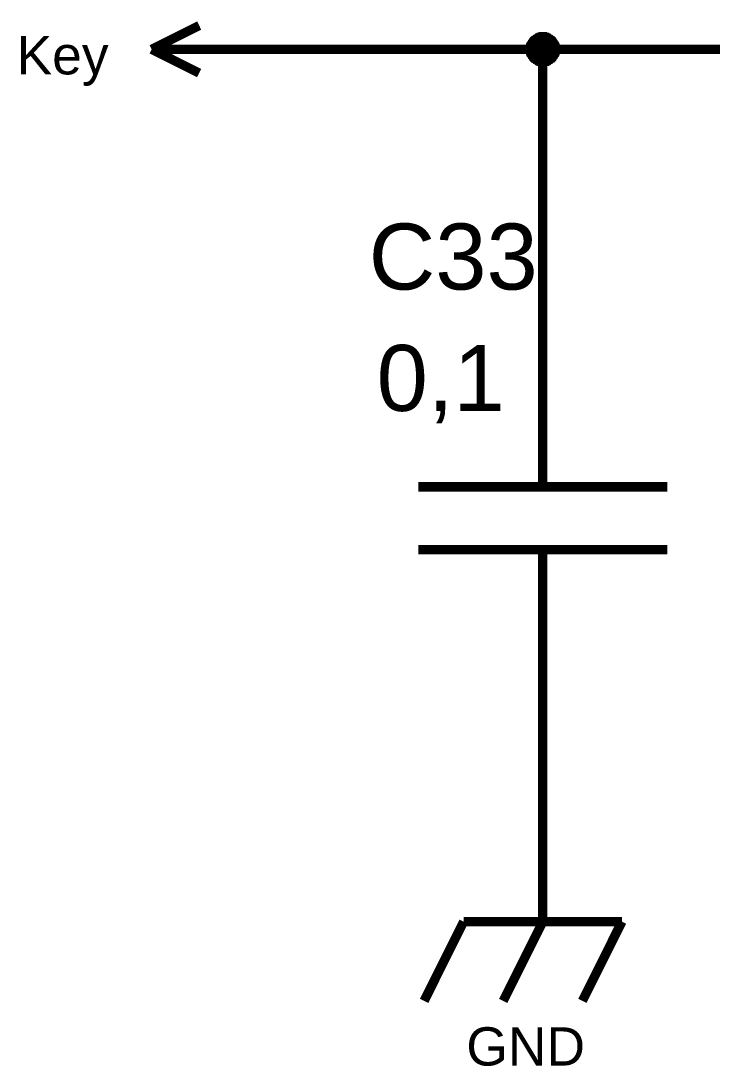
# Model space of a CAD drawing. Header units: millimetres. Extents: x 0 to 594, y 0 to 420.
# Drawn here: x 433.13 to 455.31, y 107.13 to 140.66 of the extents above; entities that cross this region are included whole.
import ezdxf

# ---------------------------------------------------------------- set-up
doc = ezdxf.new("R2010")
doc.units = ezdxf.units.MM
doc.layers.add('Sheet', color=255, linetype='Continuous')
doc.styles.get("Standard").update_dxf_attribs({"font": 'arial.ttf'})

msp = doc.modelspace()

# ---------------------------------------------------------------- linework, layer by layer
at = {"layer": 'Sheet', "color": 0}
for points, const_width in [([(437.33, 139.746), (438.854, 140.508)], 0.3), ([(449.373, 139.746), (449.373, 139.767), (449.373, 139.788), (449.373, 139.831), (449.373, 139.852), (449.395, 139.873), (449.395, 139.894), (449.395, 139.915), (449.416, 139.936), (449.416, 139.958), (449.437, 139.979), (449.458, 140), (449.458, 140.021), (449.479, 140.042), (449.5, 140.064), (449.5, 140.085), (449.522, 140.106), (449.543, 140.127), (449.564, 140.127), (449.585, 140.148), (449.606, 140.169), (449.627, 140.169), (449.649, 140.191), (449.67, 140.212), (449.691, 140.212), (449.712, 140.233), (449.733, 140.233), (449.754, 140.233), (449.776, 140.254), (449.797, 140.254), (449.839, 140.254), (449.86, 140.254), (449.881, 140.254)], 0.0991), ([(449.373, 139.746), (449.373, 139.767), (449.373, 139.788), (449.373, 139.831), (449.373, 139.852), (449.395, 139.873), (449.395, 139.894), (449.395, 139.915), (449.416, 139.936), (449.416, 139.958), (449.437, 139.979), (449.458, 140), (449.458, 140.021), (449.479, 140.042), (449.5, 140.064), (449.5, 140.085), (449.522, 140.106), (449.543, 140.127), (449.564, 140.127), (449.585, 140.148), (449.606, 140.169), (449.627, 140.169), (449.649, 140.191), (449.67, 140.212), (449.691, 140.212), (449.712, 140.233), (449.733, 140.233), (449.754, 140.233), (449.776, 140.254), (449.797, 140.254), (449.839, 140.254), (449.86, 140.254), (449.881, 140.254)], 0.0991), ([(449.373, 139.746), (449.373, 139.767), (449.373, 139.788), (449.373, 139.831), (449.373, 139.852), (449.395, 139.873), (449.395, 139.894), (449.395, 139.915), (449.416, 139.936), (449.416, 139.958), (449.437, 139.979), (449.458, 140), (449.458, 140.021), (449.479, 140.042), (449.5, 140.064), (449.5, 140.085), (449.522, 140.106), (449.543, 140.127), (449.564, 140.127), (449.585, 140.148), (449.606, 140.169), (449.627, 140.169), (449.649, 140.191), (449.67, 140.212), (449.691, 140.212), (449.712, 140.233), (449.733, 140.233), (449.754, 140.233), (449.776, 140.254), (449.797, 140.254), (449.839, 140.254), (449.86, 140.254), (449.881, 140.254)], 0.0991), ([(449.373, 139.746), (449.373, 139.767), (449.373, 139.788), (449.373, 139.831), (449.373, 139.852), (449.395, 139.873), (449.395, 139.894), (449.395, 139.915), (449.416, 139.936), (449.416, 139.958), (449.437, 139.979), (449.458, 140), (449.458, 140.021), (449.479, 140.042), (449.5, 140.064), (449.5, 140.085), (449.522, 140.106), (449.543, 140.127), (449.564, 140.127), (449.585, 140.148), (449.606, 140.169), (449.627, 140.169), (449.649, 140.191), (449.67, 140.212), (449.691, 140.212), (449.712, 140.233), (449.733, 140.233), (449.754, 140.233), (449.776, 140.254), (449.797, 140.254), (449.839, 140.254), (449.86, 140.254), (449.881, 140.254)], 0.0991), ([(449.373, 139.746), (449.373, 139.767), (449.373, 139.788), (449.373, 139.831), (449.373, 139.852), (449.395, 139.873), (449.395, 139.894), (449.395, 139.915), (449.416, 139.936), (449.416, 139.958), (449.437, 139.979), (449.458, 140), (449.458, 140.021), (449.479, 140.042), (449.5, 140.064), (449.5, 140.085), (449.522, 140.106), (449.543, 140.127), (449.564, 140.127), (449.585, 140.148), (449.606, 140.169), (449.627, 140.169), (449.649, 140.191), (449.67, 140.212), (449.691, 140.212), (449.712, 140.233), (449.733, 140.233), (449.754, 140.233), (449.776, 140.254), (449.797, 140.254), (449.839, 140.254), (449.86, 140.254), (449.881, 140.254)], 0.0991), ([(449.373, 139.746), (449.373, 139.767), (449.373, 139.788), (449.373, 139.831), (449.373, 139.852), (449.395, 139.873), (449.395, 139.894), (449.395, 139.915), (449.416, 139.936), (449.416, 139.958), (449.437, 139.979), (449.458, 140), (449.458, 140.021), (449.479, 140.042), (449.5, 140.064), (449.5, 140.085), (449.522, 140.106), (449.543, 140.127), (449.564, 140.127), (449.585, 140.148), (449.606, 140.169), (449.627, 140.169), (449.649, 140.191), (449.67, 140.212), (449.691, 140.212), (449.712, 140.233), (449.733, 140.233), (449.754, 140.233), (449.776, 140.254), (449.797, 140.254), (449.839, 140.254), (449.86, 140.254), (449.881, 140.254)], 0.0991), ([(449.373, 139.746), (449.373, 139.767), (449.373, 139.788), (449.373, 139.831), (449.373, 139.852), (449.395, 139.873), (449.395, 139.894), (449.395, 139.915), (449.416, 139.936), (449.416, 139.958), (449.437, 139.979), (449.458, 140), (449.458, 140.021), (449.479, 140.042), (449.5, 140.064), (449.5, 140.085), (449.522, 140.106), (449.543, 140.127), (449.564, 140.127), (449.585, 140.148), (449.606, 140.169), (449.627, 140.169), (449.649, 140.191), (449.67, 140.212), (449.691, 140.212), (449.712, 140.233), (449.733, 140.233), (449.754, 140.233), (449.776, 140.254), (449.797, 140.254), (449.839, 140.254), (449.86, 140.254), (449.881, 140.254)], 0.0991), ([(449.373, 139.746), (449.373, 139.767), (449.373, 139.788), (449.373, 139.831), (449.373, 139.852), (449.395, 139.873), (449.395, 139.894), (449.395, 139.915), (449.416, 139.936), (449.416, 139.958), (449.437, 139.979), (449.458, 140), (449.458, 140.021), (449.479, 140.042), (449.5, 140.064), (449.5, 140.085), (449.522, 140.106), (449.543, 140.127), (449.564, 140.127), (449.585, 140.148), (449.606, 140.169), (449.627, 140.169), (449.649, 140.191), (449.67, 140.212), (449.691, 140.212), (449.712, 140.233), (449.733, 140.233), (449.754, 140.233), (449.776, 140.254), (449.797, 140.254), (449.839, 140.254), (449.86, 140.254), (449.881, 140.254)], 0.0991), ([(449.881, 140.254), (449.881, 140.254)], 0.0991), ([(449.881, 140.254), (449.903, 140.254), (449.924, 140.254), (449.966, 140.254), (449.987, 140.254), (450.008, 140.233), (450.03, 140.233), (450.051, 140.233), (450.072, 140.212), (450.093, 140.212), (450.114, 140.191), (450.135, 140.169), (450.156, 140.169), (450.178, 140.148), (450.199, 140.127), (450.22, 140.127), (450.241, 140.106), (450.262, 140.085), (450.262, 140.064), (450.283, 140.042), (450.305, 140.021), (450.305, 140), (450.326, 139.979), (450.347, 139.958), (450.347, 139.936), (450.368, 139.915), (450.368, 139.894), (450.368, 139.873), (450.389, 139.852), (450.389, 139.831), (450.389, 139.788), (450.389, 139.767), (450.389, 139.746)], 0.0991), ([(449.881, 140.254), (449.881, 140.254)], 0.0991), ([(449.881, 140.254), (449.903, 140.254), (449.924, 140.254), (449.966, 140.254), (449.987, 140.254), (450.008, 140.233), (450.03, 140.233), (450.051, 140.233), (450.072, 140.212), (450.093, 140.212), (450.114, 140.191), (450.135, 140.169), (450.156, 140.169), (450.178, 140.148), (450.199, 140.127), (450.22, 140.127), (450.241, 140.106), (450.262, 140.085), (450.262, 140.064), (450.283, 140.042), (450.305, 140.021), (450.305, 140), (450.326, 139.979), (450.347, 139.958), (450.347, 139.936), (450.368, 139.915), (450.368, 139.894), (450.368, 139.873), (450.389, 139.852), (450.389, 139.831), (450.389, 139.788), (450.389, 139.767), (450.389, 139.746)], 0.0991), ([(449.881, 140.254), (449.881, 140.254)], 0.0991), ([(449.881, 140.254), (449.903, 140.254), (449.924, 140.254), (449.966, 140.254), (449.987, 140.254), (450.008, 140.233), (450.03, 140.233), (450.051, 140.233), (450.072, 140.212), (450.093, 140.212), (450.114, 140.191), (450.135, 140.169), (450.156, 140.169), (450.178, 140.148), (450.199, 140.127), (450.22, 140.127), (450.241, 140.106), (450.262, 140.085), (450.262, 140.064), (450.283, 140.042), (450.305, 140.021), (450.305, 140), (450.326, 139.979), (450.347, 139.958), (450.347, 139.936), (450.368, 139.915), (450.368, 139.894), (450.368, 139.873), (450.389, 139.852), (450.389, 139.831), (450.389, 139.788), (450.389, 139.767), (450.389, 139.746)], 0.0991), ([(449.881, 140.254), (449.881, 140.254)], 0.0991), ([(449.881, 140.254), (449.903, 140.254), (449.924, 140.254), (449.966, 140.254), (449.987, 140.254), (450.008, 140.233), (450.03, 140.233), (450.051, 140.233), (450.072, 140.212), (450.093, 140.212), (450.114, 140.191), (450.135, 140.169), (450.156, 140.169), (450.178, 140.148), (450.199, 140.127), (450.22, 140.127), (450.241, 140.106), (450.262, 140.085), (450.262, 140.064), (450.283, 140.042), (450.305, 140.021), (450.305, 140), (450.326, 139.979), (450.347, 139.958), (450.347, 139.936), (450.368, 139.915), (450.368, 139.894), (450.368, 139.873), (450.389, 139.852), (450.389, 139.831), (450.389, 139.788), (450.389, 139.767), (450.389, 139.746)], 0.0991), ([(449.881, 140.254), (449.881, 140.254)], 0.0991), ([(449.881, 140.254), (449.903, 140.254), (449.924, 140.254), (449.966, 140.254), (449.987, 140.254), (450.008, 140.233), (450.03, 140.233), (450.051, 140.233), (450.072, 140.212), (450.093, 140.212), (450.114, 140.191), (450.135, 140.169), (450.156, 140.169), (450.178, 140.148), (450.199, 140.127), (450.22, 140.127), (450.241, 140.106), (450.262, 140.085), (450.262, 140.064), (450.283, 140.042), (450.305, 140.021), (450.305, 140), (450.326, 139.979), (450.347, 139.958), (450.347, 139.936), (450.368, 139.915), (450.368, 139.894), (450.368, 139.873), (450.389, 139.852), (450.389, 139.831), (450.389, 139.788), (450.389, 139.767), (450.389, 139.746)], 0.0991), ([(449.881, 140.254), (449.881, 140.254)], 0.0991), ([(449.881, 140.254), (449.903, 140.254), (449.924, 140.254), (449.966, 140.254), (449.987, 140.254), (450.008, 140.233), (450.03, 140.233), (450.051, 140.233), (450.072, 140.212), (450.093, 140.212), (450.114, 140.191), (450.135, 140.169), (450.156, 140.169), (450.178, 140.148), (450.199, 140.127), (450.22, 140.127), (450.241, 140.106), (450.262, 140.085), (450.262, 140.064), (450.283, 140.042), (450.305, 140.021), (450.305, 140), (450.326, 139.979), (450.347, 139.958), (450.347, 139.936), (450.368, 139.915), (450.368, 139.894), (450.368, 139.873), (450.389, 139.852), (450.389, 139.831), (450.389, 139.788), (450.389, 139.767), (450.389, 139.746)], 0.0991), ([(449.881, 140.254), (449.881, 140.254)], 0.0991), ([(449.881, 140.254), (449.903, 140.254), (449.924, 140.254), (449.966, 140.254), (449.987, 140.254), (450.008, 140.233), (450.03, 140.233), (450.051, 140.233), (450.072, 140.212), (450.093, 140.212), (450.114, 140.191), (450.135, 140.169), (450.156, 140.169), (450.178, 140.148), (450.199, 140.127), (450.22, 140.127), (450.241, 140.106), (450.262, 140.085), (450.262, 140.064), (450.283, 140.042), (450.305, 140.021), (450.305, 140), (450.326, 139.979), (450.347, 139.958), (450.347, 139.936), (450.368, 139.915), (450.368, 139.894), (450.368, 139.873), (450.389, 139.852), (450.389, 139.831), (450.389, 139.788), (450.389, 139.767), (450.389, 139.746)], 0.0991), ([(449.881, 140.254), (449.881, 140.254)], 0.0991), ([(449.881, 140.254), (449.903, 140.254), (449.924, 140.254), (449.966, 140.254), (449.987, 140.254), (450.008, 140.233), (450.03, 140.233), (450.051, 140.233), (450.072, 140.212), (450.093, 140.212), (450.114, 140.191), (450.135, 140.169), (450.156, 140.169), (450.178, 140.148), (450.199, 140.127), (450.22, 140.127), (450.241, 140.106), (450.262, 140.085), (450.262, 140.064), (450.283, 140.042), (450.305, 140.021), (450.305, 140), (450.326, 139.979), (450.347, 139.958), (450.347, 139.936), (450.368, 139.915), (450.368, 139.894), (450.368, 139.873), (450.389, 139.852), (450.389, 139.831), (450.389, 139.788), (450.389, 139.767), (450.389, 139.746)], 0.0991), ([(437.33, 139.746), (438.854, 138.984)], 0.3), ([(439.87, 139.746), (437.33, 139.746)], 0.3), ([(463.872, 139.746), (449.881, 139.746), (439.87, 139.746)], 0.3), ([(449.881, 132.21), (449.881, 139.746)], 0.3), ([(449.881, 139.238), (449.86, 139.238), (449.839, 139.238), (449.797, 139.238), (449.776, 139.238), (449.754, 139.259), (449.733, 139.259), (449.712, 139.259), (449.691, 139.28), (449.67, 139.28), (449.649, 139.301), (449.627, 139.323), (449.606, 139.323), (449.585, 139.344), (449.564, 139.365), (449.543, 139.365), (449.522, 139.386), (449.5, 139.407), (449.5, 139.428), (449.479, 139.45), (449.458, 139.471), (449.458, 139.492), (449.437, 139.513), (449.416, 139.534), (449.416, 139.555), (449.395, 139.577), (449.395, 139.598), (449.395, 139.619), (449.373, 139.64), (449.373, 139.661), (449.373, 139.704), (449.373, 139.725), (449.373, 139.746)], 0.0991), ([(449.373, 139.746), (449.373, 139.746)], 0.0991), ([(449.881, 139.238), (449.86, 139.238), (449.839, 139.238), (449.797, 139.238), (449.776, 139.238), (449.754, 139.259), (449.733, 139.259), (449.712, 139.259), (449.691, 139.28), (449.67, 139.28), (449.649, 139.301), (449.627, 139.323), (449.606, 139.323), (449.585, 139.344), (449.564, 139.365), (449.543, 139.365), (449.522, 139.386), (449.5, 139.407), (449.5, 139.428), (449.479, 139.45), (449.458, 139.471), (449.458, 139.492), (449.437, 139.513), (449.416, 139.534), (449.416, 139.555), (449.395, 139.577), (449.395, 139.598), (449.395, 139.619), (449.373, 139.64), (449.373, 139.661), (449.373, 139.704), (449.373, 139.725), (449.373, 139.746)], 0.0991), ([(449.373, 139.746), (449.373, 139.746)], 0.0991), ([(449.881, 139.238), (449.86, 139.238), (449.839, 139.238), (449.797, 139.238), (449.776, 139.238), (449.754, 139.259), (449.733, 139.259), (449.712, 139.259), (449.691, 139.28), (449.67, 139.28), (449.649, 139.301), (449.627, 139.323), (449.606, 139.323), (449.585, 139.344), (449.564, 139.365), (449.543, 139.365), (449.522, 139.386), (449.5, 139.407), (449.5, 139.428), (449.479, 139.45), (449.458, 139.471), (449.458, 139.492), (449.437, 139.513), (449.416, 139.534), (449.416, 139.555), (449.395, 139.577), (449.395, 139.598), (449.395, 139.619), (449.373, 139.64), (449.373, 139.661), (449.373, 139.704), (449.373, 139.725), (449.373, 139.746)], 0.0991), ([(449.373, 139.746), (449.373, 139.746)], 0.0991), ([(449.881, 139.238), (449.86, 139.238), (449.839, 139.238), (449.797, 139.238), (449.776, 139.238), (449.754, 139.259), (449.733, 139.259), (449.712, 139.259), (449.691, 139.28), (449.67, 139.28), (449.649, 139.301), (449.627, 139.323), (449.606, 139.323), (449.585, 139.344), (449.564, 139.365), (449.543, 139.365), (449.522, 139.386), (449.5, 139.407), (449.5, 139.428), (449.479, 139.45), (449.458, 139.471), (449.458, 139.492), (449.437, 139.513), (449.416, 139.534), (449.416, 139.555), (449.395, 139.577), (449.395, 139.598), (449.395, 139.619), (449.373, 139.64), (449.373, 139.661), (449.373, 139.704), (449.373, 139.725), (449.373, 139.746)], 0.0991), ([(449.373, 139.746), (449.373, 139.746)], 0.0991), ([(449.881, 139.238), (449.86, 139.238), (449.839, 139.238), (449.797, 139.238), (449.776, 139.238), (449.754, 139.259), (449.733, 139.259), (449.712, 139.259), (449.691, 139.28), (449.67, 139.28), (449.649, 139.301), (449.627, 139.323), (449.606, 139.323), (449.585, 139.344), (449.564, 139.365), (449.543, 139.365), (449.522, 139.386), (449.5, 139.407), (449.5, 139.428), (449.479, 139.45), (449.458, 139.471), (449.458, 139.492), (449.437, 139.513), (449.416, 139.534), (449.416, 139.555), (449.395, 139.577), (449.395, 139.598), (449.395, 139.619), (449.373, 139.64), (449.373, 139.661), (449.373, 139.704), (449.373, 139.725), (449.373, 139.746)], 0.0991), ([(449.373, 139.746), (449.373, 139.746)], 0.0991), ([(449.881, 139.238), (449.86, 139.238), (449.839, 139.238), (449.797, 139.238), (449.776, 139.238), (449.754, 139.259), (449.733, 139.259), (449.712, 139.259), (449.691, 139.28), (449.67, 139.28), (449.649, 139.301), (449.627, 139.323), (449.606, 139.323), (449.585, 139.344), (449.564, 139.365), (449.543, 139.365), (449.522, 139.386), (449.5, 139.407), (449.5, 139.428), (449.479, 139.45), (449.458, 139.471), (449.458, 139.492), (449.437, 139.513), (449.416, 139.534), (449.416, 139.555), (449.395, 139.577), (449.395, 139.598), (449.395, 139.619), (449.373, 139.64), (449.373, 139.661), (449.373, 139.704), (449.373, 139.725), (449.373, 139.746)], 0.0991), ([(449.373, 139.746), (449.373, 139.746)], 0.0991), ([(449.881, 139.238), (449.86, 139.238), (449.839, 139.238), (449.797, 139.238), (449.776, 139.238), (449.754, 139.259), (449.733, 139.259), (449.712, 139.259), (449.691, 139.28), (449.67, 139.28), (449.649, 139.301), (449.627, 139.323), (449.606, 139.323), (449.585, 139.344), (449.564, 139.365), (449.543, 139.365), (449.522, 139.386), (449.5, 139.407), (449.5, 139.428), (449.479, 139.45), (449.458, 139.471), (449.458, 139.492), (449.437, 139.513), (449.416, 139.534), (449.416, 139.555), (449.395, 139.577), (449.395, 139.598), (449.395, 139.619), (449.373, 139.64), (449.373, 139.661), (449.373, 139.704), (449.373, 139.725), (449.373, 139.746)], 0.0991), ([(449.373, 139.746), (449.373, 139.746)], 0.0991), ([(449.881, 139.238), (449.86, 139.238), (449.839, 139.238), (449.797, 139.238), (449.776, 139.238), (449.754, 139.259), (449.733, 139.259), (449.712, 139.259), (449.691, 139.28), (449.67, 139.28), (449.649, 139.301), (449.627, 139.323), (449.606, 139.323), (449.585, 139.344), (449.564, 139.365), (449.543, 139.365), (449.522, 139.386), (449.5, 139.407), (449.5, 139.428), (449.479, 139.45), (449.458, 139.471), (449.458, 139.492), (449.437, 139.513), (449.416, 139.534), (449.416, 139.555), (449.395, 139.577), (449.395, 139.598), (449.395, 139.619), (449.373, 139.64), (449.373, 139.661), (449.373, 139.704), (449.373, 139.725), (449.373, 139.746)], 0.0991), ([(449.373, 139.746), (449.373, 139.746)], 0.0991), ([(450.389, 139.746), (450.389, 139.725), (450.389, 139.704), (450.389, 139.661), (450.389, 139.64), (450.368, 139.619), (450.368, 139.598), (450.368, 139.577), (450.347, 139.555), (450.347, 139.534), (450.326, 139.513), (450.305, 139.492), (450.305, 139.471), (450.283, 139.45), (450.262, 139.428), (450.262, 139.407), (450.241, 139.386), (450.22, 139.365), (450.199, 139.365), (450.178, 139.344), (450.156, 139.323), (450.135, 139.323), (450.114, 139.301), (450.093, 139.28), (450.072, 139.28), (450.051, 139.259), (450.03, 139.259), (450.008, 139.259), (449.987, 139.238), (449.966, 139.238), (449.924, 139.238), (449.903, 139.238), (449.881, 139.238)], 0.0991), ([(450.389, 139.746), (450.389, 139.725), (450.389, 139.704), (450.389, 139.661), (450.389, 139.64), (450.368, 139.619), (450.368, 139.598), (450.368, 139.577), (450.347, 139.555), (450.347, 139.534), (450.326, 139.513), (450.305, 139.492), (450.305, 139.471), (450.283, 139.45), (450.262, 139.428), (450.262, 139.407), (450.241, 139.386), (450.22, 139.365), (450.199, 139.365), (450.178, 139.344), (450.156, 139.323), (450.135, 139.323), (450.114, 139.301), (450.093, 139.28), (450.072, 139.28), (450.051, 139.259), (450.03, 139.259), (450.008, 139.259), (449.987, 139.238), (449.966, 139.238), (449.924, 139.238), (449.903, 139.238), (449.881, 139.238)], 0.0991), ([(450.389, 139.746), (450.389, 139.725), (450.389, 139.704), (450.389, 139.661), (450.389, 139.64), (450.368, 139.619), (450.368, 139.598), (450.368, 139.577), (450.347, 139.555), (450.347, 139.534), (450.326, 139.513), (450.305, 139.492), (450.305, 139.471), (450.283, 139.45), (450.262, 139.428), (450.262, 139.407), (450.241, 139.386), (450.22, 139.365), (450.199, 139.365), (450.178, 139.344), (450.156, 139.323), (450.135, 139.323), (450.114, 139.301), (450.093, 139.28), (450.072, 139.28), (450.051, 139.259), (450.03, 139.259), (450.008, 139.259), (449.987, 139.238), (449.966, 139.238), (449.924, 139.238), (449.903, 139.238), (449.881, 139.238)], 0.0991), ([(450.389, 139.746), (450.389, 139.725), (450.389, 139.704), (450.389, 139.661), (450.389, 139.64), (450.368, 139.619), (450.368, 139.598), (450.368, 139.577), (450.347, 139.555), (450.347, 139.534), (450.326, 139.513), (450.305, 139.492), (450.305, 139.471), (450.283, 139.45), (450.262, 139.428), (450.262, 139.407), (450.241, 139.386), (450.22, 139.365), (450.199, 139.365), (450.178, 139.344), (450.156, 139.323), (450.135, 139.323), (450.114, 139.301), (450.093, 139.28), (450.072, 139.28), (450.051, 139.259), (450.03, 139.259), (450.008, 139.259), (449.987, 139.238), (449.966, 139.238), (449.924, 139.238), (449.903, 139.238), (449.881, 139.238)], 0.0991), ([(450.389, 139.746), (450.389, 139.725), (450.389, 139.704), (450.389, 139.661), (450.389, 139.64), (450.368, 139.619), (450.368, 139.598), (450.368, 139.577), (450.347, 139.555), (450.347, 139.534), (450.326, 139.513), (450.305, 139.492), (450.305, 139.471), (450.283, 139.45), (450.262, 139.428), (450.262, 139.407), (450.241, 139.386), (450.22, 139.365), (450.199, 139.365), (450.178, 139.344), (450.156, 139.323), (450.135, 139.323), (450.114, 139.301), (450.093, 139.28), (450.072, 139.28), (450.051, 139.259), (450.03, 139.259), (450.008, 139.259), (449.987, 139.238), (449.966, 139.238), (449.924, 139.238), (449.903, 139.238), (449.881, 139.238)], 0.0991), ([(450.389, 139.746), (450.389, 139.725), (450.389, 139.704), (450.389, 139.661), (450.389, 139.64), (450.368, 139.619), (450.368, 139.598), (450.368, 139.577), (450.347, 139.555), (450.347, 139.534), (450.326, 139.513), (450.305, 139.492), (450.305, 139.471), (450.283, 139.45), (450.262, 139.428), (450.262, 139.407), (450.241, 139.386), (450.22, 139.365), (450.199, 139.365), (450.178, 139.344), (450.156, 139.323), (450.135, 139.323), (450.114, 139.301), (450.093, 139.28), (450.072, 139.28), (450.051, 139.259), (450.03, 139.259), (450.008, 139.259), (449.987, 139.238), (449.966, 139.238), (449.924, 139.238), (449.903, 139.238), (449.881, 139.238)], 0.0991), ([(450.389, 139.746), (450.389, 139.725), (450.389, 139.704), (450.389, 139.661), (450.389, 139.64), (450.368, 139.619), (450.368, 139.598), (450.368, 139.577), (450.347, 139.555), (450.347, 139.534), (450.326, 139.513), (450.305, 139.492), (450.305, 139.471), (450.283, 139.45), (450.262, 139.428), (450.262, 139.407), (450.241, 139.386), (450.22, 139.365), (450.199, 139.365), (450.178, 139.344), (450.156, 139.323), (450.135, 139.323), (450.114, 139.301), (450.093, 139.28), (450.072, 139.28), (450.051, 139.259), (450.03, 139.259), (450.008, 139.259), (449.987, 139.238), (449.966, 139.238), (449.924, 139.238), (449.903, 139.238), (449.881, 139.238)], 0.0991), ([(450.389, 139.746), (450.389, 139.725), (450.389, 139.704), (450.389, 139.661), (450.389, 139.64), (450.368, 139.619), (450.368, 139.598), (450.368, 139.577), (450.347, 139.555), (450.347, 139.534), (450.326, 139.513), (450.305, 139.492), (450.305, 139.471), (450.283, 139.45), (450.262, 139.428), (450.262, 139.407), (450.241, 139.386), (450.22, 139.365), (450.199, 139.365), (450.178, 139.344), (450.156, 139.323), (450.135, 139.323), (450.114, 139.301), (450.093, 139.28), (450.072, 139.28), (450.051, 139.259), (450.03, 139.259), (450.008, 139.259), (449.987, 139.238), (449.966, 139.238), (449.924, 139.238), (449.903, 139.238), (449.881, 139.238)], 0.0991), ([(450.389, 139.746), (450.389, 139.746), (450.389, 139.746), (450.389, 139.746), (450.389, 139.746), (450.389, 139.746), (450.389, 139.746), (450.389, 139.746), (450.389, 139.746), (450.389, 139.746), (450.389, 139.746), (450.389, 139.746), (450.389, 139.746), (450.389, 139.746), (450.389, 139.746), (450.389, 139.746), (450.389, 139.746), (450.389, 139.746), (450.389, 139.746), (450.389, 139.746), (450.389, 139.746), (450.389, 139.746), (450.389, 139.746), (450.389, 139.746), (450.389, 139.746), (450.389, 139.746), (450.389, 139.746), (450.389, 139.746), (450.389, 139.746), (450.389, 139.746), (450.389, 139.746), (450.389, 139.746), (450.389, 139.746)], 0.0991), ([(450.389, 139.746), (450.389, 139.746)], 0.0991), ([(450.389, 139.746), (450.389, 139.746), (450.389, 139.746), (450.389, 139.746), (450.389, 139.746), (450.389, 139.746), (450.389, 139.746), (450.389, 139.746), (450.389, 139.746), (450.389, 139.746), (450.389, 139.746), (450.389, 139.746), (450.389, 139.746), (450.389, 139.746), (450.389, 139.746), (450.389, 139.746), (450.389, 139.746), (450.389, 139.746), (450.389, 139.746), (450.389, 139.746), (450.389, 139.746), (450.389, 139.746), (450.389, 139.746), (450.389, 139.746), (450.389, 139.746), (450.389, 139.746), (450.389, 139.746), (450.389, 139.746), (450.389, 139.746), (450.389, 139.746), (450.389, 139.746), (450.389, 139.746), (450.389, 139.746)], 0.0991), ([(450.389, 139.746), (450.389, 139.746)], 0.0991), ([(450.389, 139.746), (450.389, 139.746), (450.389, 139.746), (450.389, 139.746), (450.389, 139.746), (450.389, 139.746), (450.389, 139.746), (450.389, 139.746), (450.389, 139.746), (450.389, 139.746), (450.389, 139.746), (450.389, 139.746), (450.389, 139.746), (450.389, 139.746), (450.389, 139.746), (450.389, 139.746), (450.389, 139.746), (450.389, 139.746), (450.389, 139.746), (450.389, 139.746), (450.389, 139.746), (450.389, 139.746), (450.389, 139.746), (450.389, 139.746), (450.389, 139.746), (450.389, 139.746), (450.389, 139.746), (450.389, 139.746), (450.389, 139.746), (450.389, 139.746), (450.389, 139.746), (450.389, 139.746), (450.389, 139.746)], 0.0991), ([(450.389, 139.746), (450.389, 139.746)], 0.0991), ([(450.389, 139.746), (450.389, 139.746), (450.389, 139.746), (450.389, 139.746), (450.389, 139.746), (450.389, 139.746), (450.389, 139.746), (450.389, 139.746), (450.389, 139.746), (450.389, 139.746), (450.389, 139.746), (450.389, 139.746), (450.389, 139.746), (450.389, 139.746), (450.389, 139.746), (450.389, 139.746), (450.389, 139.746), (450.389, 139.746), (450.389, 139.746), (450.389, 139.746), (450.389, 139.746), (450.389, 139.746), (450.389, 139.746), (450.389, 139.746), (450.389, 139.746), (450.389, 139.746), (450.389, 139.746), (450.389, 139.746), (450.389, 139.746), (450.389, 139.746), (450.389, 139.746), (450.389, 139.746), (450.389, 139.746)], 0.0991), ([(450.389, 139.746), (450.389, 139.746)], 0.0991), ([(450.389, 139.746), (450.389, 139.746), (450.389, 139.746), (450.389, 139.746), (450.389, 139.746), (450.389, 139.746), (450.389, 139.746), (450.389, 139.746), (450.389, 139.746), (450.389, 139.746), (450.389, 139.746), (450.389, 139.746), (450.389, 139.746), (450.389, 139.746), (450.389, 139.746), (450.389, 139.746), (450.389, 139.746), (450.389, 139.746), (450.389, 139.746), (450.389, 139.746), (450.389, 139.746), (450.389, 139.746), (450.389, 139.746), (450.389, 139.746), (450.389, 139.746), (450.389, 139.746), (450.389, 139.746), (450.389, 139.746), (450.389, 139.746), (450.389, 139.746), (450.389, 139.746), (450.389, 139.746), (450.389, 139.746)], 0.0991), ([(450.389, 139.746), (450.389, 139.746)], 0.0991), ([(450.389, 139.746), (450.389, 139.746), (450.389, 139.746), (450.389, 139.746), (450.389, 139.746), (450.389, 139.746), (450.389, 139.746), (450.389, 139.746), (450.389, 139.746), (450.389, 139.746), (450.389, 139.746), (450.389, 139.746), (450.389, 139.746), (450.389, 139.746), (450.389, 139.746), (450.389, 139.746), (450.389, 139.746), (450.389, 139.746), (450.389, 139.746), (450.389, 139.746), (450.389, 139.746), (450.389, 139.746), (450.389, 139.746), (450.389, 139.746), (450.389, 139.746), (450.389, 139.746), (450.389, 139.746), (450.389, 139.746), (450.389, 139.746), (450.389, 139.746), (450.389, 139.746), (450.389, 139.746), (450.389, 139.746)], 0.0991), ([(450.389, 139.746), (450.389, 139.746)], 0.0991), ([(450.389, 139.746), (450.389, 139.746), (450.389, 139.746), (450.389, 139.746), (450.389, 139.746), (450.389, 139.746), (450.389, 139.746), (450.389, 139.746), (450.389, 139.746), (450.389, 139.746), (450.389, 139.746), (450.389, 139.746), (450.389, 139.746), (450.389, 139.746), (450.389, 139.746), (450.389, 139.746), (450.389, 139.746), (450.389, 139.746), (450.389, 139.746), (450.389, 139.746), (450.389, 139.746), (450.389, 139.746), (450.389, 139.746), (450.389, 139.746), (450.389, 139.746), (450.389, 139.746), (450.389, 139.746), (450.389, 139.746), (450.389, 139.746), (450.389, 139.746), (450.389, 139.746), (450.389, 139.746), (450.389, 139.746)], 0.0991), ([(450.389, 139.746), (450.389, 139.746)], 0.0991), ([(450.389, 139.746), (450.389, 139.746), (450.389, 139.746), (450.389, 139.746), (450.389, 139.746), (450.389, 139.746), (450.389, 139.746), (450.389, 139.746), (450.389, 139.746), (450.389, 139.746), (450.389, 139.746), (450.389, 139.746), (450.389, 139.746), (450.389, 139.746), (450.389, 139.746), (450.389, 139.746), (450.389, 139.746), (450.389, 139.746), (450.389, 139.746), (450.389, 139.746), (450.389, 139.746), (450.389, 139.746), (450.389, 139.746), (450.389, 139.746), (450.389, 139.746), (450.389, 139.746), (450.389, 139.746), (450.389, 139.746), (450.389, 139.746), (450.389, 139.746), (450.389, 139.746), (450.389, 139.746), (450.389, 139.746)], 0.0991), ([(450.389, 139.746), (450.389, 139.746)], 0.0991), ([(449.881, 132.21), (449.881, 125.712)], 0.3), ([(449.881, 127.215), (449.881, 132.21)], 0.3), ([(445.881, 125.712), (453.882, 125.712)], 0.3), ([(445.881, 123.701), (453.882, 123.701)], 0.3), ([(449.881, 123.701), (449.881, 117.288)], 0.3), ([(449.881, 122.22), (449.881, 117.203)], 0.3), ([(449.881, 117.203), (449.881, 114.303)], 0.3), ([(449.881, 114.303), (449.881, 111.763)], 0.3), ([(447.341, 111.763), (446.071, 109.223)], 0.3), ([(447.341, 111.763), (452.421, 111.763)], 0.3), ([(449.881, 111.763), (448.611, 109.223)], 0.3), ([(452.421, 111.763), (451.151, 109.223)], 0.3)]:
    msp.add_lwpolyline(points, dxfattribs=dict(at, const_width=const_width))
at = {"layer": 'Sheet', "color": 0, "const_width": 0.508}
msp.add_lwpolyline([(449.625, 139.76, 1), (450.133, 139.76, 1)], format="xyb", close=True, dxfattribs=at)

# ---------------------------------------------------------------- texts
at = {"layer": 'Sheet', "color": 0}
for s, height, p in [('Key', 1.2277, (432.991, 138.942)), ('C33', 2.1167, (444.294, 132.041)), ('0,1', 2.1167, (444.548, 128.146)), ('GND', 1.2277, (447.426, 107.148))]:
    msp.add_text(s, height=height, dxfattribs=at).set_placement(p)

doc.saveas('drawing.dxf')
